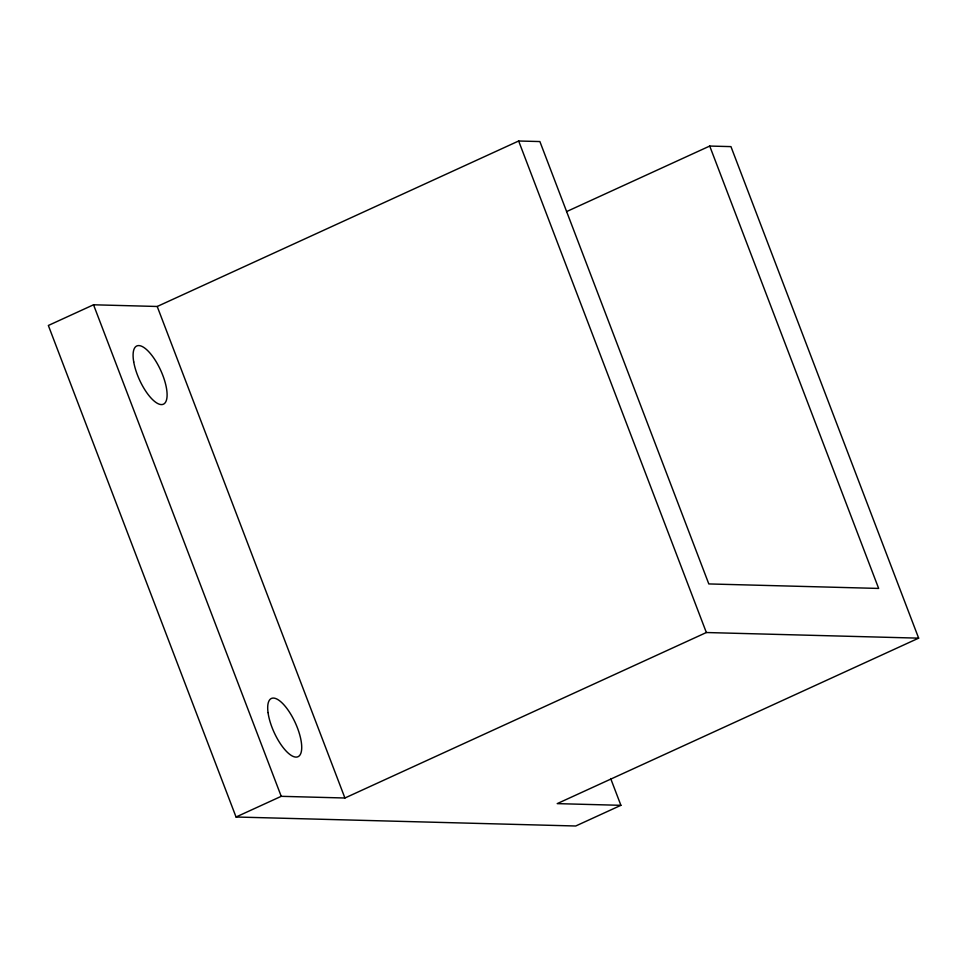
<?xml version="1.0" encoding="UTF-8"?>
<svg xmlns="http://www.w3.org/2000/svg" width="967" height="967" viewBox="0 0 967 967"><rect width="100%" height="100%" fill="white"/><g stroke="black" fill="none" stroke-linecap="round" stroke-linejoin="round"><path stroke-width="1.45" d="M566.589 211.592L709.718 146.053L878.652 588.432L708.811 583.935L539.888 141.557L518.65 141.001L157.222 306.479L93.533 304.786L48.35 325.48L236.045 817.006L575.728 825.999L620.899 805.318L610.685 778.556M236.045 817.006L281.228 796.324L344.917 798.005L706.357 632.527L918.65 638.147L730.955 146.621L709.718 146.053M918.65 638.147L557.21 803.625L620.899 805.318M518.65 141.001L706.357 632.527M157.222 306.479L344.917 798.005M93.533 304.786L281.228 796.324M133.724 361.948A31.996 11.616 65.4 0 0 162.263 404.532A31.996 11.616 65.4 0 0 154.309 358.805A31.996 11.616 65.4 0 0 133.724 361.948M268.04 712.57A31.996 11.616 65.4 0 0 295.962 757.101A31.996 11.616 65.4 0 0 290.112 713.15A31.996 11.616 65.4 0 0 268.04 712.57"/></g></svg>
